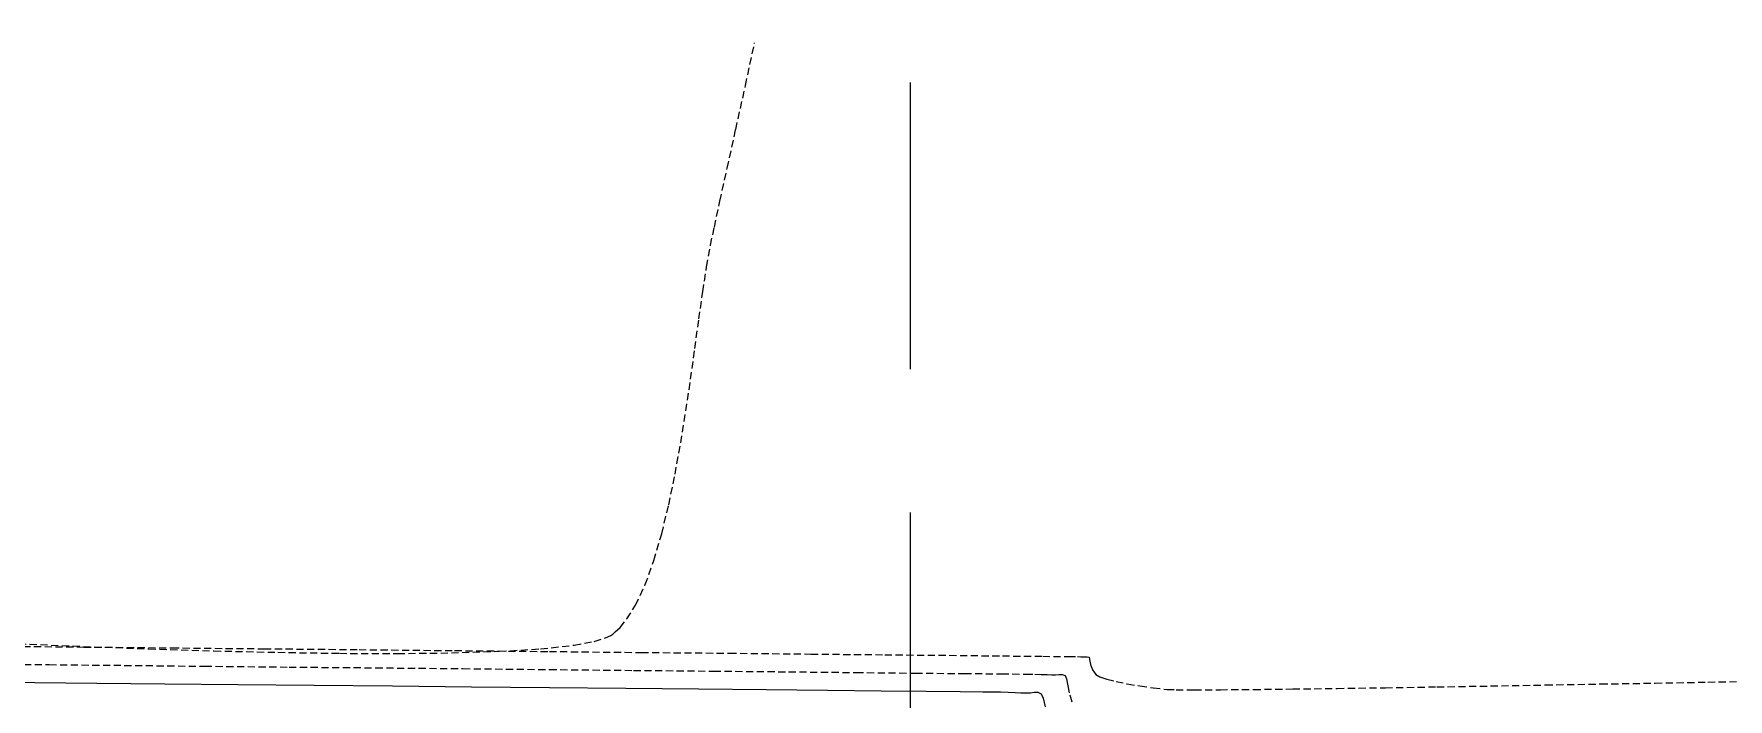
# Model space of a CAD drawing. Header units: inches. Extents: x 8135 to 11700, y -938 to 4760.
# Drawn here: x 10301 to 10419.2, y 4138 to 4184.4 of the extents above; entities that cross this region are included whole.
import ezdxf

# ---------------------------------------------------------------- set-up
doc = ezdxf.new("R2010")
doc.units = ezdxf.units.IN
doc.header["$MEASUREMENT"] = 0
doc.linetypes.add('DASHED', pattern=[0.75, 0.5, -0.25])
doc.linetypes.add('HIDDEN', pattern=[0.375, 0.25, -0.125])
doc.layers.add('EC', color=35, linetype='DASHED')
doc.layers.add('GRID', color=254, linetype='HIDDEN')

msp = doc.modelspace()

# ---------------------------------------------------------------- linework, layer by layer
at = {"layer": 'EC', "color": 35}
for p, q in [((10350.68, 4180.8), (10351.32, 4183.78)), ((10350, 4177.73), (10350.68, 4180.8)), ((10349.41, 4175.02), (10350, 4177.73)), ((10348.9, 4172.73), (10349.41, 4175.02)), ((10348.51, 4170.92), (10348.9, 4172.73)), ((10348.24, 4169.65), (10348.51, 4170.92)), ((10347.97, 4168.14), (10348.24, 4169.65)), ((10347.71, 4166.41), (10347.97, 4168.14)), ((10347.43, 4164.5), (10347.71, 4166.41)), ((10347.15, 4162.44), (10347.43, 4164.5)), ((10346.85, 4160.29), (10347.15, 4162.44)), ((10346.52, 4158.08), (10346.85, 4160.29)), ((10346.16, 4155.86), (10346.52, 4158.08)), ((10345.77, 4153.66), (10346.16, 4155.86)), ((10345.33, 4151.53), (10345.77, 4153.66)), ((10344.84, 4149.51), (10345.33, 4151.53)), ((10344.29, 4147.64), (10344.84, 4149.51)), ((10343.69, 4145.96), (10344.29, 4147.64)), ((10343.01, 4144.52), (10343.69, 4145.96)), ((10342.41, 4143.56), (10343.01, 4144.52)), ((10341.93, 4142.97), (10342.41, 4143.56)), ((10338.72, 4141.73), (10340.13, 4141.99)), ((10340.13, 4141.99), (10340.91, 4142.23)), ((10340.91, 4142.23), (10341.28, 4142.41)), ((10341.28, 4142.41), (10341.42, 4142.5)), ((10341.42, 4142.5), (10341.6, 4142.65)), ((10341.6, 4142.65), (10341.93, 4142.97)), ((10298.79, 4141.66), (10304.52, 4141.6)), ((10299.99, 4141.83), (10304.49, 4141.64)), ((10304.49, 4141.64), (10309.05, 4141.47)), ((10304.52, 4141.6), (10310.66, 4141.54)), ((10309.05, 4141.47), (10313.6, 4141.33)), ((10310.66, 4141.54), (10317.1, 4141.48)), ((10313.6, 4141.33), (10318.06, 4141.23)), ((10317.1, 4141.48), (10323.72, 4141.42)), ((10318.06, 4141.23), (10322.36, 4141.16)), ((10322.36, 4141.16), (10326.42, 4141.15)), ((10323.72, 4141.42), (10330.39, 4141.35)), ((10326.42, 4141.15), (10330.16, 4141.19)), ((10330.16, 4141.19), (10333.51, 4141.3)), ((10330.39, 4141.35), (10337, 4141.29)), ((10333.51, 4141.3), (10336.39, 4141.47)), ((10336.39, 4141.47), (10338.72, 4141.73)), ((10337, 4141.29), (10343.42, 4141.22)), ((10343.42, 4141.22), (10349.55, 4141.17)), ((10349.55, 4141.17), (10355.25, 4141.11)), ((10355.25, 4141.11), (10360.4, 4141.06)), ((10360.4, 4141.06), (10364.9, 4141.02)), ((10364.9, 4141.02), (10368.61, 4140.98)), ((10368.61, 4140.98), (10371.42, 4140.95)), ((10371.42, 4140.95), (10373.21, 4140.94)), ((10373.21, 4140.94), (10373.85, 4140.93)), ((10373.85, 4140.93), (10374.08, 4140.92)), ((10374.08, 4140.92), (10374.27, 4140.92)), ((10374.27, 4140.92), (10374.4, 4140.91)), ((10374.4, 4140.91), (10374.53, 4140.92)), ((10374.53, 4140.92), (10374.65, 4140.9)), ((10374.65, 4140.9), (10374.69, 4140.73)), ((10297.35, 4140.41), (10302.11, 4140.37)), ((10302.11, 4140.37), (10307.34, 4140.32)), ((10307.34, 4140.32), (10312.96, 4140.26)), ((10312.96, 4140.26), (10318.84, 4140.2)), ((10318.84, 4140.2), (10324.88, 4140.15)), ((10324.88, 4140.15), (10330.97, 4140.09)), ((10330.97, 4140.09), (10337.01, 4140.03)), ((10337.01, 4140.03), (10342.88, 4139.97)), ((10342.88, 4139.97), (10348.47, 4139.92)), ((10348.47, 4139.92), (10353.69, 4139.87)), ((10353.69, 4139.87), (10358.41, 4139.82)), ((10358.41, 4139.82), (10362.53, 4139.78)), ((10362.53, 4139.78), (10365.95, 4139.75)), ((10365.95, 4139.75), (10368.55, 4139.73)), ((10368.55, 4139.73), (10370.22, 4139.71)), ((10370.22, 4139.71), (10370.87, 4139.7)), ((10370.87, 4139.7), (10371.32, 4139.69)), ((10371.32, 4139.69), (10371.72, 4139.68)), ((10371.72, 4139.68), (10372.05, 4139.66)), ((10372.05, 4139.66), (10372.31, 4139.65)), ((10372.31, 4139.65), (10372.57, 4139.67)), ((10372.57, 4139.67), (10372.78, 4139.69)), ((10372.78, 4139.69), (10372.98, 4139.61)), ((10372.98, 4139.61), (10373.08, 4139.38)), ((10374.69, 4140.73), (10374.76, 4140.39)), ((10374.76, 4140.39), (10374.9, 4140)), ((10374.9, 4140), (10375.13, 4139.67)), ((10375.13, 4139.67), (10375.41, 4139.52)), ((10373.08, 4139.38), (10373.17, 4138.9)), ((10373.17, 4138.9), (10373.31, 4138.26)), ((10375.41, 4139.52), (10375.89, 4139.36)), ((10375.89, 4139.36), (10376.54, 4139.19)), ((10376.54, 4139.19), (10377.32, 4139.03)), ((10377.32, 4139.03), (10378.19, 4138.88)), ((10378.19, 4138.88), (10379.12, 4138.75)), ((10379.12, 4138.75), (10380.08, 4138.64)), ((10380.08, 4138.64), (10380.73, 4138.62)), ((10380.73, 4138.62), (10382, 4138.61)), ((10382, 4138.61), (10383.82, 4138.62)), ((10383.82, 4138.62), (10386.14, 4138.64)), ((10386.14, 4138.64), (10388.87, 4138.67)), ((10388.87, 4138.67), (10391.96, 4138.71)), ((10391.96, 4138.71), (10395.33, 4138.76)), ((10395.33, 4138.76), (10398.92, 4138.82)), ((10398.92, 4138.82), (10402.67, 4138.88)), ((10402.67, 4138.88), (10406.5, 4138.95)), ((10406.5, 4138.95), (10410.34, 4139.02)), ((10410.34, 4139.02), (10414.14, 4139.08)), ((10414.14, 4139.08), (10417.83, 4139.15)), ((10417.83, 4139.15), (10421.33, 4139.22)), ((10373.31, 4138.26), (10373.52, 4137.56))]:
    msp.add_line(p, q, dxfattribs=at)
at = {"layer": 'EC', "color": 35, "linetype": 'Continuous'}
for p, q in [((10297.31, 4139.15), (10301.1, 4139.12)), ((10301.1, 4139.12), (10305.42, 4139.08)), ((10305.42, 4139.08), (10310.17, 4139.03)), ((10310.17, 4139.03), (10315.26, 4138.98)), ((10315.26, 4138.98), (10320.58, 4138.93)), ((10320.58, 4138.93), (10326.05, 4138.88)), ((10326.05, 4138.88), (10331.56, 4138.83)), ((10331.56, 4138.83), (10337.02, 4138.77)), ((10337.02, 4138.77), (10342.33, 4138.72)), ((10342.33, 4138.72), (10347.4, 4138.67)), ((10347.4, 4138.67), (10352.12, 4138.63)), ((10352.12, 4138.63), (10356.41, 4138.59)), ((10356.41, 4138.59), (10360.16, 4138.55)), ((10360.16, 4138.55), (10363.28, 4138.52)), ((10363.28, 4138.52), (10365.67, 4138.5)), ((10365.67, 4138.5), (10367.24, 4138.48)), ((10367.24, 4138.48), (10367.88, 4138.47)), ((10367.88, 4138.47), (10368.48, 4138.46)), ((10368.48, 4138.46), (10369.02, 4138.44)), ((10369.02, 4138.44), (10369.49, 4138.42)), ((10369.49, 4138.42), (10369.9, 4138.41)), ((10369.9, 4138.41), (10370.23, 4138.39)), ((10370.23, 4138.39), (10370.56, 4138.41)), ((10370.56, 4138.41), (10370.83, 4138.44)), ((10370.83, 4138.44), (10371.08, 4138.44)), ((10371.08, 4138.44), (10371.32, 4138.33)), ((10371.32, 4138.33), (10371.45, 4138.04)), ((10371.45, 4138.04), (10371.58, 4137.43))]:
    msp.add_line(p, q, dxfattribs=at)
at = {"layer": 'GRID', "color": 252, "linetype": 'HIDDEN', "lineweight": 0, "ltscale": 80}
msp.add_line((10362.19, -489), (10362.19, 4667.09), dxfattribs=at)

doc.saveas('drawing.dxf')
